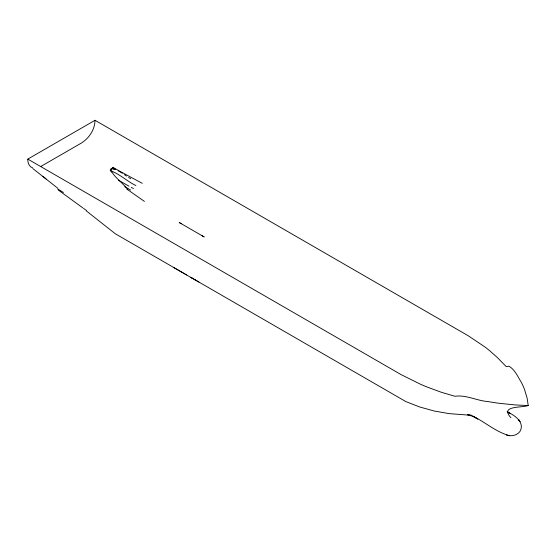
<?xml version="1.0" encoding="UTF-8"?>
<svg xmlns="http://www.w3.org/2000/svg" width="556" height="556" viewBox="0 0 556 556"><rect width="100%" height="100%" fill="white"/><g stroke="black" fill="none" stroke-linecap="round" stroke-linejoin="round"><path stroke-width="0.83" d="M510.908 417.751C499.663 405.373 521.194 408.028 528.2 405.546L527.151 398.207L524.544 389.513A171.595 99.072 0 0 0 521.285 382.278C517.775 376.586 514.939 369.712 508.99 366.189L506.259 366.654L497.356 357.55L489.919 350.926A253.765 146.506 0 0 0 485.04 347.048L468.249 335.775L95.02 120.291C94.833 130.354 88.14 139.66 79.348 144.233L41.193 166.251M110.435 170.358L111.402 168.753L110.387 169.643L110.435 170.358L115.231 176.537L127.804 188.991M111.874 171.992L110.387 169.643L112.951 167.419C122.549 172.846 132.502 178.066 142.28 183.341M32.665 167.863C28.975 166.751 27.626 162.602 27.8 159.099L95.02 120.291M198.916 282.066L190.937 277.444L405.804 401.564L419.613 406.957L434.257 411.023L449.053 413.622L471.669 415.339L467.652 414.7L473.316 416.541L477.826 419.043L472.461 415.978C485.082 421.983 496.105 432.227 509.748 435.709C513.556 435.96 517.712 434.667 519.978 431.428C525.198 422.296 514.328 414.978 507.128 411.787L510.269 413.727L507.906 412.225M111.749 168.788L115.544 169.427L112.951 167.419L113.396 168.732M528.2 405.546L515.481 404.949L500.421 403.441A171.595 99.072 0 0 1 487.89 401.557C476.812 400.73 466.018 394.621 454.954 396.275L441.394 392.293L427.272 387.094A253.765 146.506 0 0 1 420.558 384.279L401.036 374.584L27.8 159.099M506.37 435.084L509.748 435.709M112.604 168.468L115.544 169.427M110.151 170.671C119.742 173.826 126.865 181.291 135.914 185.551M131.237 187.351L133.489 188.526M128.999 186.19L118.532 180.255M118.067 170.678L122.389 173.263M130.604 190.062L124.752 186.726M194.669 279.605L195.191 279.897M86.639 211.155L115.287 233.749L192.55 278.382M173.958 267.679L186.698 274.991M181.27 223.7L179.192 222.504L204.198 236.946L202.169 235.772M63.474 192.508L57.893 189.026L58.401 190.138L82.983 207.993M144.428 201.404L126.719 189.005M128.617 177.42L130.729 178.74M124.433 174.667L126.532 176.078M86.687 210.682L83.608 208.437M57.817 188.289L32.86 168.572M42.701 176.238L46.169 179.025M519.971 421.566L518.553 419.544L519.971 421.566"/></g></svg>
